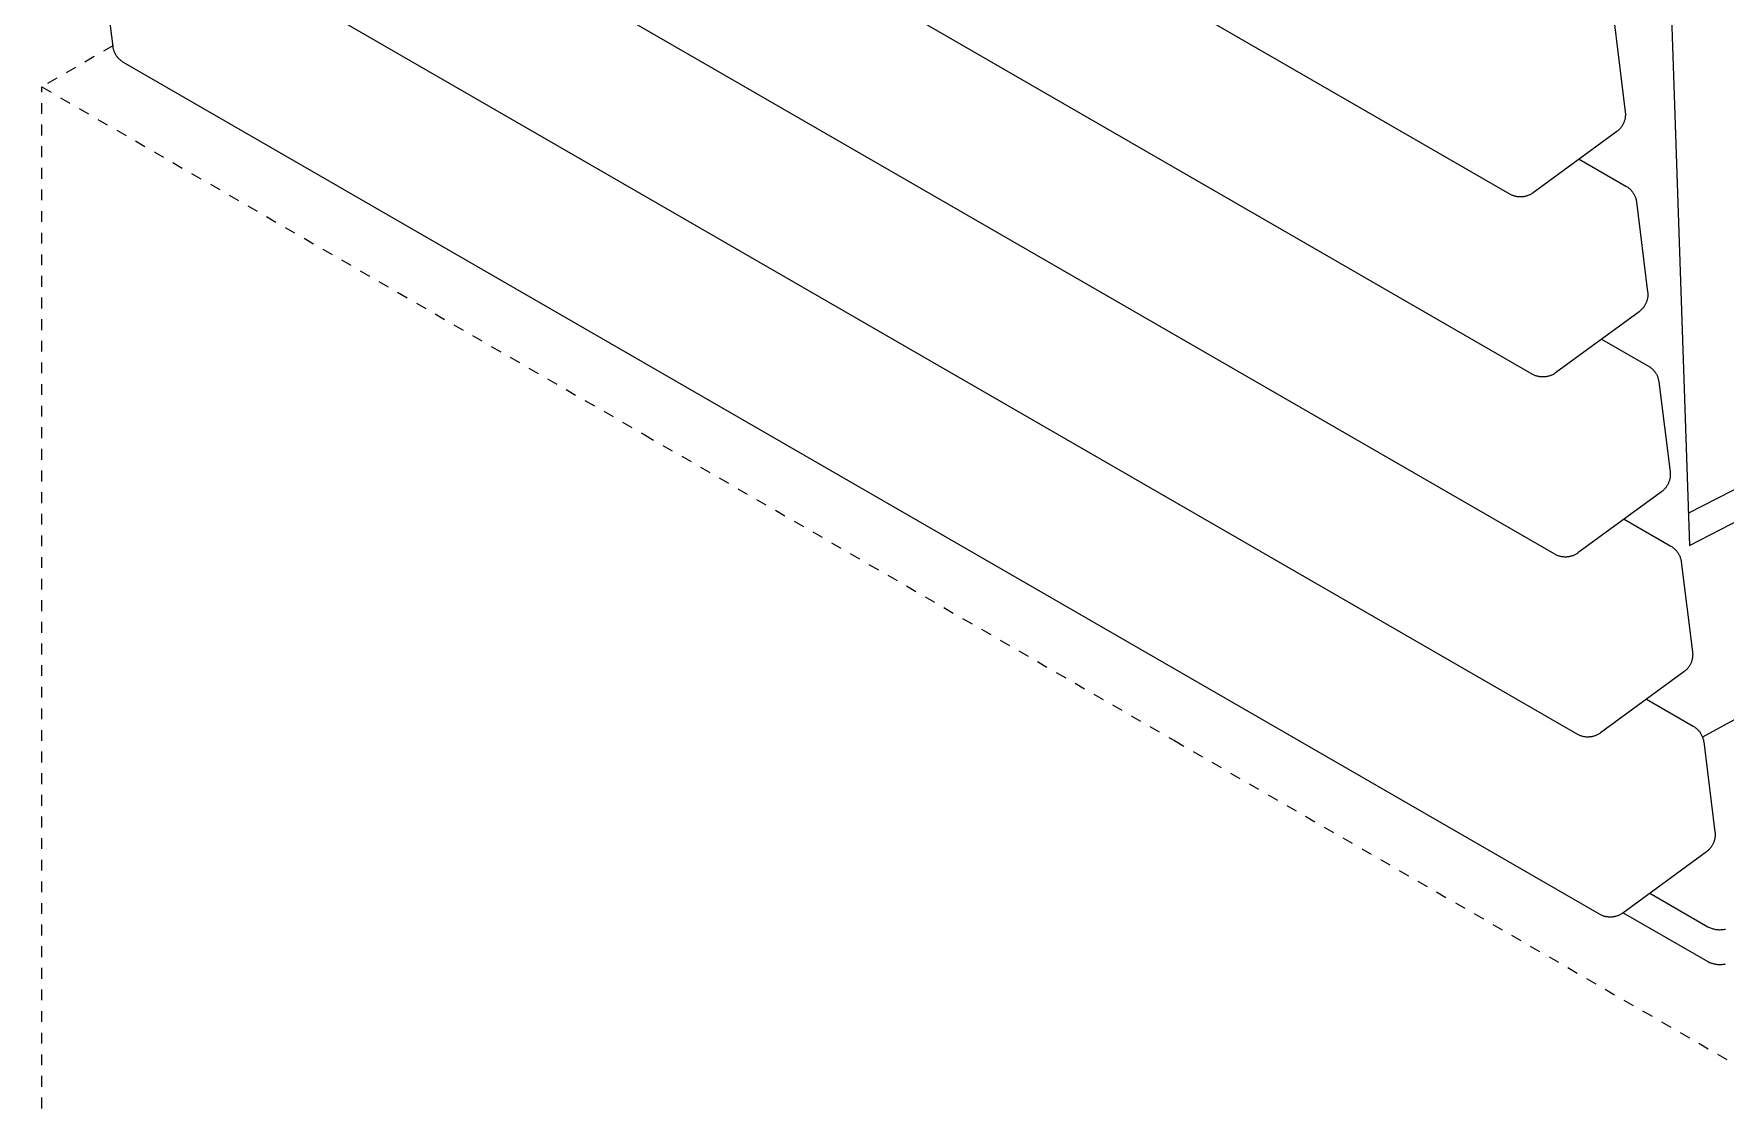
# Model space of a CAD drawing. Header units: inches. Extents: x -6 to 95, y -2 to 61.
# Drawn here: x 67.02 to 82.66, y 29.62 to 39.57 of the extents above; entities that cross this region are included whole.
import ezdxf

# ---------------------------------------------------------------- set-up
doc = ezdxf.new("R2010")
doc.units = ezdxf.units.IN
doc.linetypes.add('HIDDEN', pattern=[1.905, 1.27, -0.635])
doc.layers.add('ZANO_R', color=7, linetype='Continuous', lineweight=0)
doc.layers.add('ZANO_R_przerywana', color=250, linetype='HIDDEN', lineweight=0)

msp = doc.modelspace()

# ---------------------------------------------------------------- linework, layer by layer
at = {"layer": 'ZANO_R'}
for p, q in [((80.67046, 38.08736), (67.02222, 45.96717)), ((80.87789, 36.42201), (67.22965, 44.30183)), ((82.05351, 43.03799), (82.33104, 34.83697)), ((81.08531, 34.75666), (67.43707, 42.63648)), ((81.29274, 33.09131), (67.6445, 40.97113)), ((67.75495, 39.45201), (67.65124, 40.28468)), ((81.63365, 39.68097), (81.73736, 38.8483)), ((67.7559, 39.44534), (67.75495, 39.45201)), ((67.75707, 39.43871), (67.7559, 39.44534)), ((67.75847, 39.43212), (67.75707, 39.43871)), ((67.7601, 39.42558), (67.75847, 39.43212)), ((67.76194, 39.41911), (67.7601, 39.42558)), ((67.76401, 39.4127), (67.76194, 39.41911)), ((67.7663, 39.40636), (67.76401, 39.4127)), ((67.7688, 39.40011), (67.7663, 39.40636)), ((67.77151, 39.39395), (67.7688, 39.40011)), ((67.77443, 39.38788), (67.77151, 39.39395)), ((67.77756, 39.38191), (67.77443, 39.38788)), ((67.78089, 39.37606), (67.77756, 39.38191)), ((67.78442, 39.37032), (67.78089, 39.37606)), ((67.78814, 39.36471), (67.78442, 39.37032)), ((67.79205, 39.35923), (67.78814, 39.36471)), ((67.79615, 39.35388), (67.79205, 39.35923)), ((67.80043, 39.34868), (67.79615, 39.35388)), ((67.80488, 39.34363), (67.80043, 39.34868)), ((67.8095, 39.33873), (67.80488, 39.34363)), ((67.81429, 39.33399), (67.8095, 39.33873)), ((67.81923, 39.32942), (67.81429, 39.33399)), ((67.82433, 39.32503), (67.81923, 39.32942)), ((67.82958, 39.3208), (67.82433, 39.32503)), ((67.83497, 39.31676), (67.82958, 39.3208)), ((67.84049, 39.31291), (67.83497, 39.31676)), ((67.84615, 39.30925), (67.84049, 39.31291)), ((67.85192, 39.30578), (67.84615, 39.30925)), ((81.50016, 31.42597), (67.85192, 39.30578)), ((81.73552, 38.78781), (81.73417, 38.78119)), ((81.73665, 38.79446), (81.73552, 38.78781)), ((81.73754, 38.80115), (81.73665, 38.79446)), ((81.73736, 38.8483), (81.73808, 38.84159)), ((81.73821, 38.80787), (81.73754, 38.80115)), ((81.73808, 38.84159), (81.73857, 38.83485)), ((81.73865, 38.81461), (81.73821, 38.80787)), ((81.73857, 38.83485), (81.73882, 38.82811)), ((81.73885, 38.82136), (81.73865, 38.81461)), ((81.73882, 38.82811), (81.73885, 38.82136)), ((81.65828, 38.66505), (80.8853, 38.09902)), ((81.66365, 38.66913), (81.65828, 38.66505)), ((81.66889, 38.6734), (81.66365, 38.66913)), ((81.67397, 38.67784), (81.66889, 38.6734)), ((81.6789, 38.68245), (81.67397, 38.67784)), ((81.68367, 38.68723), (81.6789, 38.68245)), ((81.68828, 38.69217), (81.68367, 38.68723)), ((81.69271, 38.69726), (81.68828, 38.69217)), ((81.69696, 38.7025), (81.69271, 38.69726)), ((81.70103, 38.70789), (81.69696, 38.7025)), ((81.70492, 38.71341), (81.70103, 38.70789)), ((81.70861, 38.71906), (81.70492, 38.71341)), ((81.71211, 38.72483), (81.70861, 38.71906)), ((81.7154, 38.73073), (81.71211, 38.72483)), ((81.7185, 38.73673), (81.7154, 38.73073)), ((81.72138, 38.74283), (81.7185, 38.73673)), ((81.72406, 38.74903), (81.72138, 38.74283)), ((81.72652, 38.75531), (81.72406, 38.74903)), ((81.72876, 38.76168), (81.72652, 38.75531)), ((81.73079, 38.76812), (81.72876, 38.76168)), ((81.73259, 38.77463), (81.73079, 38.76812)), ((81.73417, 38.78119), (81.73259, 38.77463)), ((81.31188, 38.41139), (81.7441, 38.16185)), ((81.7441, 38.16185), (81.74988, 38.15838)), ((80.67632, 38.08411), (80.67046, 38.08736)), ((80.68228, 38.08106), (80.67632, 38.08411)), ((80.68834, 38.07822), (80.68228, 38.08106)), ((80.69449, 38.07558), (80.68834, 38.07822)), ((80.70073, 38.07316), (80.69449, 38.07558)), ((80.70705, 38.07095), (80.70073, 38.07316)), ((80.71344, 38.06895), (80.70705, 38.07095)), ((80.71989, 38.06717), (80.71344, 38.06895)), ((80.7264, 38.06562), (80.71989, 38.06717)), ((80.73296, 38.06428), (80.7264, 38.06562)), ((80.73957, 38.06317), (80.73296, 38.06428)), ((80.7462, 38.06229), (80.73957, 38.06317)), ((80.75286, 38.06163), (80.7462, 38.06229)), ((80.75954, 38.06119), (80.75286, 38.06163)), ((80.76623, 38.06099), (80.75954, 38.06119)), ((80.77293, 38.06101), (80.76623, 38.06099)), ((80.77962, 38.06126), (80.77293, 38.06101)), ((80.78629, 38.06174), (80.77962, 38.06126)), ((80.79295, 38.06244), (80.78629, 38.06174)), ((80.79958, 38.06337), (80.79295, 38.06244)), ((80.80618, 38.06452), (80.79958, 38.06337)), ((80.81273, 38.0659), (80.80618, 38.06452)), ((80.81923, 38.0675), (80.81273, 38.0659)), ((80.82567, 38.06932), (80.81923, 38.0675)), ((80.83205, 38.07135), (80.82567, 38.06932)), ((80.83835, 38.0736), (80.83205, 38.07135)), ((80.84457, 38.07607), (80.83835, 38.0736)), ((80.85071, 38.07875), (80.84457, 38.07607)), ((80.85675, 38.08163), (80.85071, 38.07875)), ((80.86269, 38.08471), (80.85675, 38.08163)), ((80.86852, 38.088), (80.86269, 38.08471)), ((80.87424, 38.09148), (80.86852, 38.088)), ((80.87984, 38.09516), (80.87424, 38.09148)), ((80.8853, 38.09902), (80.87984, 38.09516)), ((81.74988, 38.15838), (81.75553, 38.15472)), ((81.75553, 38.15472), (81.76105, 38.15087)), ((81.76105, 38.15087), (81.76644, 38.14683)), ((81.76644, 38.14683), (81.77169, 38.14261)), ((81.77169, 38.14261), (81.77679, 38.13821)), ((81.77679, 38.13821), (81.78174, 38.13364)), ((81.78174, 38.13364), (81.78652, 38.1289)), ((81.78652, 38.1289), (81.79115, 38.12401)), ((81.79115, 38.12401), (81.7956, 38.11895)), ((81.7956, 38.11895), (81.79988, 38.11375)), ((81.79988, 38.11375), (81.80397, 38.10841)), ((81.80397, 38.10841), (81.80788, 38.10292)), ((81.80788, 38.10292), (81.81161, 38.09731)), ((81.81161, 38.09731), (81.81513, 38.09157)), ((81.81513, 38.09157), (81.81846, 38.08572)), ((81.81846, 38.08572), (81.82159, 38.07976)), ((81.82159, 38.07976), (81.82451, 38.07369)), ((81.82451, 38.07369), (81.82723, 38.06752)), ((81.82723, 38.06752), (81.82973, 38.06127)), ((81.82973, 38.06127), (81.83201, 38.05494)), ((81.83201, 38.05494), (81.83408, 38.04853)), ((81.83408, 38.04853), (81.83593, 38.04205)), ((81.83593, 38.04205), (81.83755, 38.03551)), ((81.83755, 38.03551), (81.83895, 38.02893)), ((81.83895, 38.02893), (81.84012, 38.02229)), ((81.84012, 38.02229), (81.84107, 38.01563)), ((81.84107, 38.01563), (81.94478, 37.18295)), ((81.92283, 37.06538), (81.91953, 37.05949)), ((81.92592, 37.07138), (81.92283, 37.06538)), ((81.92881, 37.07748), (81.92592, 37.07138)), ((81.93148, 37.08368), (81.92881, 37.07748)), ((81.93394, 37.08997), (81.93148, 37.08368)), ((81.93619, 37.09633), (81.93394, 37.08997)), ((81.93821, 37.10277), (81.93619, 37.09633)), ((81.94002, 37.10928), (81.93821, 37.10277)), ((81.94159, 37.11584), (81.94002, 37.10928)), ((81.94295, 37.12246), (81.94159, 37.11584)), ((81.94407, 37.12912), (81.94295, 37.12246)), ((81.94497, 37.13581), (81.94407, 37.12912)), ((81.94478, 37.18295), (81.9455, 37.17624)), ((81.94564, 37.14252), (81.94497, 37.13581)), ((81.9455, 37.17624), (81.94599, 37.16951)), ((81.94607, 37.14926), (81.94564, 37.14252)), ((81.94599, 37.16951), (81.94625, 37.16276)), ((81.94628, 37.15601), (81.94607, 37.14926)), ((81.94625, 37.16276), (81.94628, 37.15601)), ((81.8657, 36.9997), (81.09273, 36.43367)), ((81.87108, 37.00379), (81.8657, 36.9997)), ((81.87631, 37.00805), (81.87108, 37.00379)), ((81.8814, 37.01249), (81.87631, 37.00805)), ((81.88633, 37.0171), (81.8814, 37.01249)), ((81.8911, 37.02188), (81.88633, 37.0171)), ((81.8957, 37.02682), (81.8911, 37.02188)), ((81.90013, 37.03191), (81.8957, 37.02682)), ((81.90439, 37.03715), (81.90013, 37.03191)), ((81.90846, 37.04254), (81.90439, 37.03715)), ((81.91234, 37.04806), (81.90846, 37.04254)), ((81.91604, 37.05371), (81.91234, 37.04806)), ((81.91953, 37.05949), (81.91604, 37.05371)), ((82.32092, 35.136), (85.77157, 36.91288)), ((81.51931, 36.74605), (81.95153, 36.4965)), ((82.33104, 34.83697), (86.0501, 36.75207)), ((81.95153, 36.4965), (81.9573, 36.49304)), ((81.9573, 36.49304), (81.96295, 36.48937)), ((81.96295, 36.48937), (81.96848, 36.48552)), ((81.96848, 36.48552), (81.97387, 36.48148)), ((81.97387, 36.48148), (81.97911, 36.47726)), ((81.97911, 36.47726), (81.98421, 36.47286)), ((81.98421, 36.47286), (81.98916, 36.46829)), ((81.98916, 36.46829), (81.99395, 36.46356)), ((81.99395, 36.46356), (81.99857, 36.45866)), ((81.99857, 36.45866), (82.00302, 36.4536)), ((82.00302, 36.4536), (82.0073, 36.4484)), ((82.0073, 36.4484), (82.0114, 36.44306)), ((82.0114, 36.44306), (82.01531, 36.43758)), ((80.88374, 36.41876), (80.87789, 36.42201)), ((80.8897, 36.41571), (80.88374, 36.41876)), ((80.89576, 36.41287), (80.8897, 36.41571)), ((80.90192, 36.41024), (80.89576, 36.41287)), ((80.90816, 36.40781), (80.90192, 36.41024)), ((80.91447, 36.4056), (80.90816, 36.40781)), ((80.92086, 36.4036), (80.91447, 36.4056)), ((80.92732, 36.40183), (80.92086, 36.4036)), ((80.93383, 36.40027), (80.92732, 36.40183)), ((80.94039, 36.39894), (80.93383, 36.40027)), ((80.94699, 36.39782), (80.94039, 36.39894)), ((80.95363, 36.39694), (80.94699, 36.39782)), ((80.96029, 36.39628), (80.95363, 36.39694)), ((80.96697, 36.39585), (80.96029, 36.39628)), ((80.97366, 36.39564), (80.96697, 36.39585)), ((80.98035, 36.39566), (80.97366, 36.39564)), ((80.98704, 36.39591), (80.98035, 36.39566)), ((80.99372, 36.39639), (80.98704, 36.39591)), ((81.00038, 36.39709), (80.99372, 36.39639)), ((81.00701, 36.39802), (81.00038, 36.39709)), ((81.0136, 36.39917), (81.00701, 36.39802)), ((81.02015, 36.40055), (81.0136, 36.39917)), ((81.02665, 36.40215), (81.02015, 36.40055)), ((81.03309, 36.40397), (81.02665, 36.40215)), ((81.03947, 36.40601), (81.03309, 36.40397)), ((81.04577, 36.40826), (81.03947, 36.40601)), ((81.052, 36.41072), (81.04577, 36.40826)), ((81.05813, 36.4134), (81.052, 36.41072)), ((81.06418, 36.41628), (81.05813, 36.4134)), ((81.07012, 36.41937), (81.06418, 36.41628)), ((81.07595, 36.42265), (81.07012, 36.41937)), ((81.08167, 36.42613), (81.07595, 36.42265)), ((81.08726, 36.42981), (81.08167, 36.42613)), ((81.09273, 36.43367), (81.08726, 36.42981)), ((82.01531, 36.43758), (82.01903, 36.43196)), ((82.01903, 36.43196), (82.02256, 36.42623)), ((82.02256, 36.42623), (82.02589, 36.42037)), ((82.02589, 36.42037), (82.02902, 36.41441)), ((82.02902, 36.41441), (82.03194, 36.40834)), ((82.03194, 36.40834), (82.03465, 36.40218)), ((82.03465, 36.40218), (82.03715, 36.39592)), ((82.03715, 36.39592), (82.03944, 36.38959)), ((82.03944, 36.38959), (82.0415, 36.38318)), ((82.0415, 36.38318), (82.04335, 36.3767)), ((82.04335, 36.3767), (82.04498, 36.37017)), ((82.04498, 36.37017), (82.04638, 36.36358)), ((82.04638, 36.36358), (82.04755, 36.35695)), ((82.04755, 36.35695), (82.0485, 36.35028)), ((82.0485, 36.35028), (82.15221, 35.5176)), ((82.15221, 35.5176), (82.15293, 35.51089)), ((82.15293, 35.51089), (82.15342, 35.50416)), ((82.15342, 35.50416), (82.15367, 35.49741)), ((82.08882, 35.34714), (82.08374, 35.3427)), ((82.09375, 35.35175), (82.08882, 35.34714)), ((82.09852, 35.35653), (82.09375, 35.35175)), ((82.10313, 35.36147), (82.09852, 35.35653)), ((82.10756, 35.36656), (82.10313, 35.36147)), ((82.11181, 35.37181), (82.10756, 35.36656)), ((82.11588, 35.37719), (82.11181, 35.37181)), ((82.11977, 35.38271), (82.11588, 35.37719)), ((82.12346, 35.38836), (82.11977, 35.38271)), ((82.12696, 35.39414), (82.12346, 35.38836)), ((82.13025, 35.40003), (82.12696, 35.39414)), ((82.13335, 35.40603), (82.13025, 35.40003)), ((82.13623, 35.41213), (82.13335, 35.40603)), ((82.13891, 35.41833), (82.13623, 35.41213)), ((82.14137, 35.42462), (82.13891, 35.41833)), ((82.14361, 35.43099), (82.14137, 35.42462)), ((82.14564, 35.43743), (82.14361, 35.43099)), ((82.14744, 35.44393), (82.14564, 35.43743)), ((82.14902, 35.4505), (82.14744, 35.44393)), ((82.15037, 35.45711), (82.14902, 35.4505)), ((82.1515, 35.46377), (82.15037, 35.45711)), ((82.15239, 35.47046), (82.1515, 35.46377)), ((82.15306, 35.47718), (82.15239, 35.47046)), ((82.1535, 35.48391), (82.15306, 35.47718)), ((82.1537, 35.49066), (82.1535, 35.48391)), ((82.15367, 35.49741), (82.1537, 35.49066)), ((82.07313, 35.33436), (81.30015, 34.76832)), ((82.0785, 35.33844), (82.07313, 35.33436)), ((82.08374, 35.3427), (82.0785, 35.33844)), ((81.72673, 35.0807), (82.15895, 34.83116)), ((81.09117, 34.75341), (81.08531, 34.75666)), ((81.09713, 34.75037), (81.09117, 34.75341)), ((81.10319, 34.74752), (81.09713, 34.75037)), ((81.10934, 34.74489), (81.10319, 34.74752)), ((81.11558, 34.74246), (81.10934, 34.74489)), ((81.1219, 34.74025), (81.11558, 34.74246)), ((81.12829, 34.73826), (81.1219, 34.74025)), ((81.13474, 34.73648), (81.12829, 34.73826)), ((81.14125, 34.73492), (81.13474, 34.73648)), ((81.14781, 34.73359), (81.14125, 34.73492)), ((81.15442, 34.73248), (81.14781, 34.73359)), ((81.16105, 34.73159), (81.15442, 34.73248)), ((81.16771, 34.73093), (81.16105, 34.73159)), ((81.17439, 34.7305), (81.16771, 34.73093)), ((81.18108, 34.73029), (81.17439, 34.7305)), ((81.18778, 34.73031), (81.18108, 34.73029)), ((81.19447, 34.73056), (81.18778, 34.73031)), ((81.20114, 34.73104), (81.19447, 34.73056)), ((81.2078, 34.73174), (81.20114, 34.73104)), ((81.21443, 34.73267), (81.2078, 34.73174)), ((81.22102, 34.73383), (81.21443, 34.73267)), ((81.22758, 34.7352), (81.22102, 34.73383)), ((81.23408, 34.7368), (81.22758, 34.7352)), ((81.24052, 34.73862), (81.23408, 34.7368)), ((81.2469, 34.74066), (81.24052, 34.73862)), ((81.2532, 34.74291), (81.2469, 34.74066)), ((81.25942, 34.74537), (81.2532, 34.74291)), ((81.26556, 34.74805), (81.25942, 34.74537)), ((81.2716, 34.75093), (81.26556, 34.74805)), ((81.27754, 34.75402), (81.2716, 34.75093)), ((81.28337, 34.7573), (81.27754, 34.75402)), ((81.28909, 34.76079), (81.28337, 34.7573)), ((81.29469, 34.76446), (81.28909, 34.76079)), ((81.30015, 34.76832), (81.29469, 34.76446)), ((82.15895, 34.83116), (82.16473, 34.82769)), ((82.16473, 34.82769), (82.17038, 34.82403)), ((82.17038, 34.82403), (82.1759, 34.82017)), ((82.1759, 34.82017), (82.18129, 34.81613)), ((82.18129, 34.81613), (82.18654, 34.81191)), ((82.18654, 34.81191), (82.19164, 34.80751)), ((82.19164, 34.80751), (82.19659, 34.80294)), ((82.19659, 34.80294), (82.20137, 34.79821)), ((82.20137, 34.79821), (82.206, 34.79331)), ((82.206, 34.79331), (82.21045, 34.78826)), ((82.21045, 34.78826), (82.21473, 34.78306)), ((82.21473, 34.78306), (82.21882, 34.77771)), ((82.21882, 34.77771), (82.22273, 34.77223)), ((82.22273, 34.77223), (82.22646, 34.76662)), ((82.22646, 34.76662), (82.22998, 34.76088)), ((82.22998, 34.76088), (82.23331, 34.75502)), ((82.23331, 34.75502), (82.23644, 34.74906)), ((82.23644, 34.74906), (82.23936, 34.74299)), ((82.23936, 34.74299), (82.24208, 34.73683)), ((82.24208, 34.73683), (82.24458, 34.73057)), ((82.24458, 34.73057), (82.24686, 34.72424)), ((82.24686, 34.72424), (82.24893, 34.71783)), ((82.24893, 34.71783), (82.25078, 34.71135)), ((82.25078, 34.71135), (82.2524, 34.70482)), ((82.2524, 34.70482), (82.2538, 34.69823)), ((82.2538, 34.69823), (82.25497, 34.6916)), ((82.25497, 34.6916), (82.25592, 34.68493)), ((82.25592, 34.68493), (82.35963, 33.85226)), ((82.35644, 33.78515), (82.35487, 33.77859)), ((82.3578, 33.79176), (82.35644, 33.78515)), ((82.35892, 33.79842), (82.3578, 33.79176)), ((82.35982, 33.80511), (82.35892, 33.79842)), ((82.35963, 33.85226), (82.36035, 33.84554)), ((82.36049, 33.81183), (82.35982, 33.80511)), ((82.36035, 33.84554), (82.36084, 33.83881)), ((82.36092, 33.81857), (82.36049, 33.81183)), ((82.36084, 33.83881), (82.3611, 33.83207)), ((82.36113, 33.82531), (82.36092, 33.81857)), ((82.3611, 33.83207), (82.36113, 33.82531)), ((82.28055, 33.66901), (81.50758, 33.10298)), ((82.28593, 33.67309), (82.28055, 33.66901)), ((82.29116, 33.67735), (82.28593, 33.67309)), ((82.29625, 33.68179), (82.29116, 33.67735)), ((82.30118, 33.68641), (82.29625, 33.68179)), ((82.30595, 33.69118), (82.30118, 33.68641)), ((82.31055, 33.69612), (82.30595, 33.69118)), ((82.31498, 33.70122), (82.31055, 33.69612)), ((82.31924, 33.70646), (82.31498, 33.70122)), ((82.32331, 33.71184), (82.31924, 33.70646)), ((82.32719, 33.71737), (82.32331, 33.71184)), ((82.33089, 33.72302), (82.32719, 33.71737)), ((82.33438, 33.72879), (82.33089, 33.72302)), ((82.33768, 33.73468), (82.33438, 33.72879)), ((82.34077, 33.74068), (82.33768, 33.73468)), ((82.34366, 33.74679), (82.34077, 33.74068)), ((82.34633, 33.75299), (82.34366, 33.74679)), ((82.34879, 33.75927), (82.34633, 33.75299)), ((82.35104, 33.76564), (82.34879, 33.75927)), ((82.35306, 33.77208), (82.35104, 33.76564)), ((82.35487, 33.77859), (82.35306, 33.77208)), ((81.93416, 33.41535), (82.36638, 33.16581)), ((82.36638, 33.16581), (82.37215, 33.16234)), ((82.37215, 33.16234), (82.3778, 33.15868)), ((82.3778, 33.15868), (82.38333, 33.15483)), ((81.29859, 33.08807), (81.29274, 33.09131)), ((81.30455, 33.08502), (81.29859, 33.08807)), ((81.31061, 33.08218), (81.30455, 33.08502)), ((81.31677, 33.07954), (81.31061, 33.08218)), ((81.32301, 33.07712), (81.31677, 33.07954)), ((81.32932, 33.0749), (81.32301, 33.07712)), ((81.33571, 33.07291), (81.32932, 33.0749)), ((81.34217, 33.07113), (81.33571, 33.07291)), ((81.34868, 33.06957), (81.34217, 33.07113)), ((81.35524, 33.06824), (81.34868, 33.06957)), ((81.36184, 33.06713), (81.35524, 33.06824)), ((81.36848, 33.06624), (81.36184, 33.06713)), ((81.37514, 33.06558), (81.36848, 33.06624)), ((81.38182, 33.06515), (81.37514, 33.06558)), ((81.38851, 33.06495), (81.38182, 33.06515)), ((81.3952, 33.06497), (81.38851, 33.06495)), ((81.40189, 33.06522), (81.3952, 33.06497)), ((81.40857, 33.06569), (81.40189, 33.06522)), ((81.41523, 33.0664), (81.40857, 33.06569)), ((81.42186, 33.06732), (81.41523, 33.0664)), ((81.42845, 33.06848), (81.42186, 33.06732)), ((81.435, 33.06986), (81.42845, 33.06848)), ((81.4415, 33.07145), (81.435, 33.06986)), ((81.44794, 33.07327), (81.4415, 33.07145)), ((81.45432, 33.07531), (81.44794, 33.07327)), ((81.46062, 33.07756), (81.45432, 33.07531)), ((81.46685, 33.08003), (81.46062, 33.07756)), ((81.47298, 33.0827), (81.46685, 33.08003)), ((81.47903, 33.08558), (81.47298, 33.0827)), ((81.48497, 33.08867), (81.47903, 33.08558)), ((81.4908, 33.09196), (81.48497, 33.08867)), ((81.49652, 33.09544), (81.4908, 33.09196)), ((81.50211, 33.09911), (81.49652, 33.09544)), ((81.50758, 33.10298), (81.50211, 33.09911)), ((82.38333, 33.15483), (82.38872, 33.15079)), ((82.38872, 33.15079), (82.39396, 33.14657)), ((82.39396, 33.14657), (82.39906, 33.14217)), ((82.39906, 33.14217), (82.40401, 33.1376)), ((82.40401, 33.1376), (82.4088, 33.13286)), ((82.4088, 33.13286), (82.41342, 33.12796)), ((82.41342, 33.12796), (82.41787, 33.12291)), ((82.41787, 33.12291), (82.42215, 33.11771)), ((82.42215, 33.11771), (82.42625, 33.11236)), ((82.42625, 33.11236), (82.43016, 33.10688)), ((82.43016, 33.10688), (82.43388, 33.10127)), ((82.43388, 33.10127), (82.43741, 33.09553)), ((82.43741, 33.09553), (82.44074, 33.08968)), ((82.44074, 33.08968), (82.44387, 33.08371)), ((82.44387, 33.08371), (82.44679, 33.07764)), ((82.44679, 33.07764), (82.4495, 33.07148)), ((82.4495, 33.07148), (82.452, 33.06523)), ((82.452, 33.06523), (82.45429, 33.05889)), ((82.45429, 33.05889), (82.45635, 33.05248)), ((82.45635, 33.05248), (82.4582, 33.04601)), ((82.4582, 33.04601), (82.45983, 33.03947)), ((82.45983, 33.03947), (82.46123, 33.03288)), ((82.46123, 33.03288), (82.4624, 33.02625)), ((82.4624, 33.02625), (82.46335, 33.01958)), ((82.46335, 33.01958), (82.56706, 32.18691)), ((82.54181, 32.06344), (82.53831, 32.05767)), ((82.5451, 32.06934), (82.54181, 32.06344)), ((82.5482, 32.07534), (82.5451, 32.06934)), ((82.55108, 32.08144), (82.5482, 32.07534)), ((82.55376, 32.08764), (82.55108, 32.08144)), ((82.55622, 32.09392), (82.55376, 32.08764)), ((82.55846, 32.10029), (82.55622, 32.09392)), ((82.56049, 32.10673), (82.55846, 32.10029)), ((82.56229, 32.11324), (82.56049, 32.10673)), ((82.56387, 32.1198), (82.56229, 32.11324)), ((82.56522, 32.12642), (82.56387, 32.1198)), ((82.56635, 32.13307), (82.56522, 32.12642)), ((82.56724, 32.13976), (82.56635, 32.13307)), ((82.56706, 32.18691), (82.56778, 32.1802)), ((82.56791, 32.14648), (82.56724, 32.13976)), ((82.56778, 32.1802), (82.56827, 32.17346)), ((82.56835, 32.15322), (82.56791, 32.14648)), ((82.56827, 32.17346), (82.56852, 32.16672)), ((82.56855, 32.15997), (82.56835, 32.15322)), ((82.56852, 32.16672), (82.56855, 32.15997)), ((82.48798, 32.00366), (81.715, 31.43763)), ((82.49335, 32.00774), (82.48798, 32.00366)), ((82.49859, 32.01201), (82.49335, 32.00774)), ((82.50367, 32.01645), (82.49859, 32.01201)), ((82.5086, 32.02106), (82.50367, 32.01645)), ((82.51337, 32.02584), (82.5086, 32.02106)), ((82.51798, 32.03078), (82.51337, 32.02584)), ((82.52241, 32.03587), (82.51798, 32.03078)), ((82.52666, 32.04111), (82.52241, 32.03587)), ((82.53073, 32.0465), (82.52666, 32.04111)), ((82.53462, 32.05202), (82.53073, 32.0465)), ((82.53831, 32.05767), (82.53462, 32.05202)), ((81.96417, 31.62009), (82.50129, 31.30998)), ((81.715, 31.43763), (81.70954, 31.43377)), ((81.71858, 31.44025), (82.50129, 30.98835)), ((81.50602, 31.42272), (81.50016, 31.42597)), ((81.51198, 31.41967), (81.50602, 31.42272)), ((81.51804, 31.41683), (81.51198, 31.41967)), ((81.52419, 31.41419), (81.51804, 31.41683)), ((81.53043, 31.41177), (81.52419, 31.41419)), ((81.53675, 31.40956), (81.53043, 31.41177)), ((81.54314, 31.40756), (81.53675, 31.40956)), ((81.54959, 31.40578), (81.54314, 31.40756)), ((81.5561, 31.40423), (81.54959, 31.40578)), ((81.56266, 31.40289), (81.5561, 31.40423)), ((81.56927, 31.40178), (81.56266, 31.40289)), ((81.5759, 31.4009), (81.56927, 31.40178)), ((81.58256, 31.40024), (81.5759, 31.4009)), ((81.58924, 31.3998), (81.58256, 31.40024)), ((81.59593, 31.3996), (81.58924, 31.3998)), ((81.60263, 31.39962), (81.59593, 31.3996)), ((81.60932, 31.39987), (81.60263, 31.39962)), ((81.61599, 31.40034), (81.60932, 31.39987)), ((81.62265, 31.40105), (81.61599, 31.40034)), ((81.62928, 31.40198), (81.62265, 31.40105)), ((81.63587, 31.40313), (81.62928, 31.40198)), ((81.64243, 31.40451), (81.63587, 31.40313)), ((81.64893, 31.40611), (81.64243, 31.40451)), ((81.65537, 31.40793), (81.64893, 31.40611)), ((81.66175, 31.40996), (81.65537, 31.40793)), ((81.66805, 31.41221), (81.66175, 31.40996)), ((81.67427, 31.41468), (81.66805, 31.41221)), ((81.68041, 31.41735), (81.67427, 31.41468)), ((81.68645, 31.42024), (81.68041, 31.41735)), ((81.69239, 31.42332), (81.68645, 31.42024)), ((81.69822, 31.42661), (81.69239, 31.42332)), ((81.70394, 31.43009), (81.69822, 31.42661)), ((81.70954, 31.43377), (81.70394, 31.43009)), ((82.50129, 31.30998), (82.50887, 31.30628)), ((82.50887, 31.30628), (82.51656, 31.30285)), ((82.51656, 31.30285), (82.52437, 31.29969)), ((82.52437, 31.29969), (82.53229, 31.2968)), ((82.53229, 31.2968), (82.5403, 31.29418)), ((82.5403, 31.29418), (82.54839, 31.29184)), ((82.54839, 31.29184), (82.55657, 31.28978)), ((82.55657, 31.28978), (82.5648, 31.288)), ((82.5648, 31.288), (82.5731, 31.2865)), ((82.5731, 31.2865), (82.58144, 31.28529)), ((82.58144, 31.28529), (82.58981, 31.28437)), ((82.58981, 31.28437), (82.59822, 31.28374)), ((82.59822, 31.28374), (82.60664, 31.28339)), ((82.60664, 31.28339), (82.61506, 31.28334)), ((82.61506, 31.28334), (82.62349, 31.28358)), ((82.62349, 31.28358), (82.6319, 31.2841)), ((82.6319, 31.2841), (82.64028, 31.28492)), ((82.64028, 31.28492), (82.64864, 31.28602)), ((82.64864, 31.28602), (82.65695, 31.28741)), ((82.65695, 31.28741), (82.66521, 31.28909)), ((82.50129, 30.98835), (82.50887, 30.98466)), ((82.50887, 30.98466), (82.51656, 30.98123)), ((82.51656, 30.98123), (82.52437, 30.97806)), ((82.52437, 30.97806), (82.53229, 30.97517)), ((82.53229, 30.97517), (82.5403, 30.97255)), ((82.5403, 30.97255), (82.54839, 30.97021)), ((82.54839, 30.97021), (82.55657, 30.96815)), ((82.55657, 30.96815), (82.5648, 30.96637)), ((82.5648, 30.96637), (82.5731, 30.96488)), ((82.65695, 30.96579), (82.66521, 30.96746)), ((82.5731, 30.96488), (82.58144, 30.96367)), ((82.58144, 30.96367), (82.58981, 30.96274)), ((82.58981, 30.96274), (82.59822, 30.96211)), ((82.59822, 30.96211), (82.60664, 30.96177)), ((82.60664, 30.96177), (82.61506, 30.96172)), ((82.61506, 30.96172), (82.62349, 30.96195)), ((82.62349, 30.96195), (82.6319, 30.96248)), ((82.6319, 30.96248), (82.64028, 30.96329)), ((82.64028, 30.96329), (82.64864, 30.9644)), ((82.64864, 30.9644), (82.65695, 30.96579))]:
    msp.add_line(p, q, dxfattribs=at)
msp.add_lwpolyline([(90.91037, 37.67971), (82.452, 33.06523)], dxfattribs=at)
at = {"layer": 'ZANO_R_przerywana', "ltscale": 0.05}
for p, q in [((67.75409, 39.45897), (67.09558, 39.07878)), ((67.09558, 29.43002), (67.09558, 39.07878)), ((67.09558, 39.07878), (72.66629, 35.86253)), ((72.66629, 35.86253), (77.56852, 33.03223)), ((77.56852, 33.03223), (83.13923, 29.81597))]:
    msp.add_line(p, q, dxfattribs=at)

doc.saveas('drawing.dxf')
